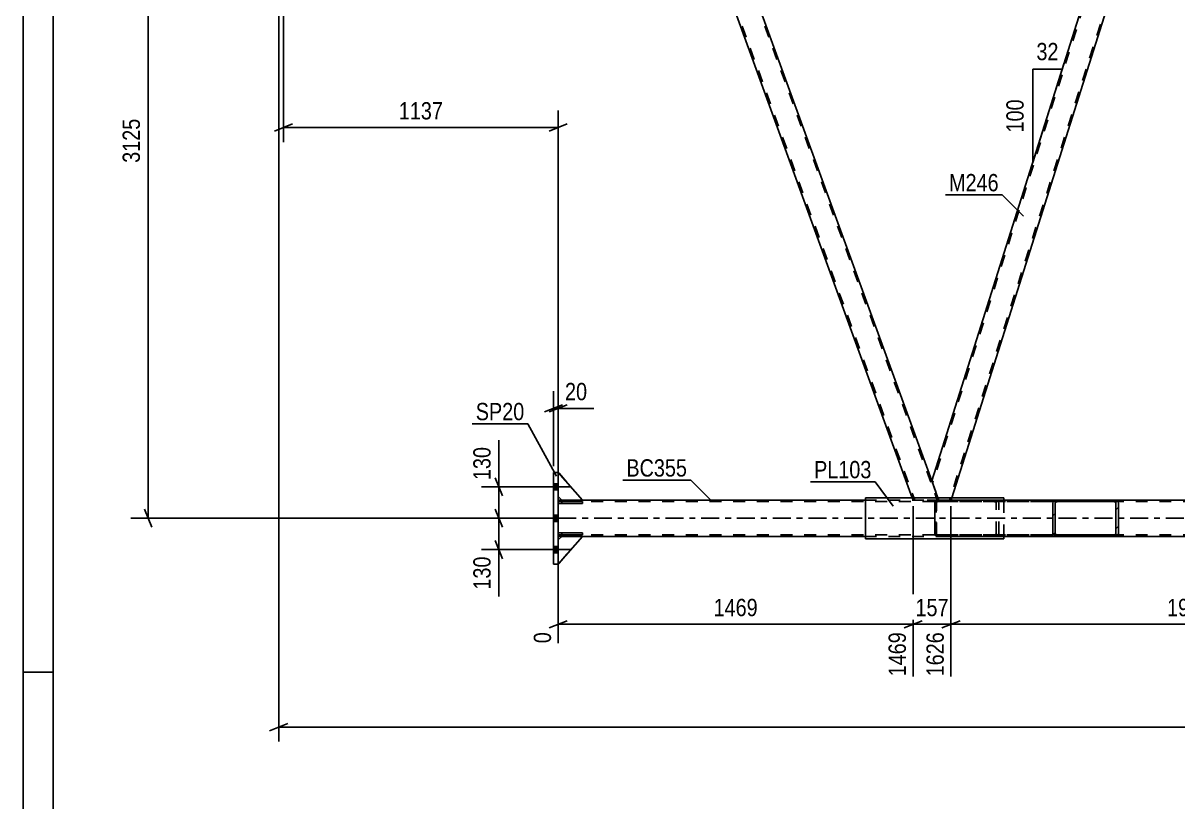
# Model space of a CAD drawing. Header units: millimetres. Extents: x -832 to 357, y -842 to -1.
# Drawn here: x -831.7 to -640.5, y -416.1 to -287.1 of the extents above; entities that cross this region are included whole.
import ezdxf

# ---------------------------------------------------------------- set-up
doc = ezdxf.new("R2010")
doc.units = ezdxf.units.MM
doc.linetypes.add('DXK_LINE_DOT2', pattern=[3.9198, 1.9599, -1.9599])
doc.linetypes.add('DXK_LINE_DOT3', pattern=[5.9187, 2.979, -0.9799, 0.9799, -0.9799])
doc.styles.add('Arial Narrow', font='ARIALN.TTF', dxfattribs={"height": 0.2})

# ---------------------------------------------------------------- blocks, each defined once
blk = doc.blocks.new('Unknown-570388851-1132')
at = {"color": 5, "linetype": 'Continuous'}
for p, q in [((-831.71, -0.6), (-831.71, -841.6)), ((-826.71, -5.6), (-826.71, -836.6)), ((-826.71, -394.6), (-831.71, -394.6))]:
    blk.add_line(p, q, dxfattribs=at)
blk = doc.blocks.new('Part-570388851-1324 - 1253')
at = {"color": 7, "linetype": 'DXK_LINE_DOT2'}
for p, q in [((-743.09, -372.7), (-742.49, -372.1)), ((-739.09, -372.1), (-743.09, -376.7)), ((-743.09, -376.7), (-743.09, -372.7)), ((-742.49, -372.1), (-739.09, -372.1))]:
    blk.add_line(p, q, dxfattribs=at)
blk = doc.blocks.new('Part-570388851-1314 - 1253')
at = {"color": 7, "linetype": 'DXK_LINE_DOT2'}
for p, q in [((-739.09, -371.54), (-743.09, -371.54)), ((-743.09, -371.54), (-743.09, -371.86)), ((-743.09, -371.86), (-739.09, -371.86)), ((-742.49, -371.86), (-742.49, -371.54)), ((-739.09, -371.86), (-739.09, -371.54))]:
    blk.add_line(p, q, dxfattribs=at)
blk = doc.blocks.new('Part-570388851-1323 - 1253')
at = {"color": 2, "linetype": 'Continuous'}
for p, q in [((-743.09, -366.34), (-739.09, -366.34)), ((-743.09, -366.66), (-743.09, -366.34)), ((-739.09, -366.66), (-743.09, -366.66)), ((-739.09, -366.34), (-739.09, -366.66))]:
    blk.add_line(p, q, dxfattribs=at)
at = {"color": 7, "linetype": 'DXK_LINE_DOT2'}
blk.add_line((-742.49, -366.66), (-742.49, -366.34), dxfattribs=at)
blk = doc.blocks.new('Part-570388851-1322 - 1253')
at = {"color": 2, "linetype": 'Continuous'}
for p, q in [((-743.09, -371.54), (-739.09, -371.54)), ((-743.09, -371.86), (-743.09, -371.54)), ((-739.09, -371.86), (-743.09, -371.86)), ((-739.09, -371.54), (-739.09, -371.86))]:
    blk.add_line(p, q, dxfattribs=at)
at = {"color": 7, "linetype": 'DXK_LINE_DOT2'}
blk.add_line((-742.49, -371.86), (-742.49, -371.54), dxfattribs=at)
blk = doc.blocks.new('Part-570388851-1326 - 1253')
at = {"color": 7, "linetype": 'DXK_LINE_DOT2'}
for p, q in [((-739.09, -366.1), (-743.09, -361.5)), ((-743.09, -361.5), (-743.09, -365.5)), ((-743.09, -365.5), (-742.49, -366.1)), ((-742.49, -366.1), (-739.09, -366.1))]:
    blk.add_line(p, q, dxfattribs=at)
blk = doc.blocks.new('Bolt-570388851-1293 - 1253')
at = {"linetype": 'Continuous'}
for points in [[(-743.89, -363.38), (-743.89, -364.42), (-743.09, -364.42), (-743.09, -363.38)], [(-743.89, -363.38), (-743.89, -364.42), (-743.09, -364.42), (-743.09, -363.38)], [(-743.89, -363.38), (-743.89, -364.42), (-743.09, -364.42), (-743.09, -363.38)], [(-743.89, -368.58), (-743.89, -369.62), (-743.09, -369.62), (-743.09, -368.58)], [(-743.89, -368.58), (-743.89, -369.62), (-743.09, -369.62), (-743.09, -368.58)], [(-743.89, -373.78), (-743.89, -374.82), (-743.09, -374.82), (-743.09, -373.78)], [(-743.89, -373.78), (-743.89, -374.82), (-743.09, -374.82), (-743.09, -373.78)], [(-743.89, -373.78), (-743.89, -374.82), (-743.09, -374.82), (-743.09, -373.78)]]:
    blk.add_hatch(color=1, dxfattribs=at).paths.add_polyline_path(points)
at = {"color": 1, "linetype": 'Continuous'}
for p, q in [((-745.29, -363.9), (-741.09, -363.9)), ((-745.29, -363.9), (-741.09, -363.9)), ((-745.29, -363.9), (-741.09, -363.9)), ((-743.89, -363.38), (-743.09, -363.38)), ((-743.89, -363.38), (-743.09, -363.38)), ((-743.89, -363.38), (-743.09, -363.38)), ((-743.89, -364.42), (-743.09, -364.42)), ((-743.89, -364.42), (-743.09, -364.42)), ((-743.89, -364.42), (-743.09, -364.42)), ((-743.89, -368.58), (-743.09, -368.58)), ((-743.89, -368.58), (-743.09, -368.58)), ((-745.29, -369.1), (-741.09, -369.1)), ((-745.29, -369.1), (-741.09, -369.1)), ((-743.89, -369.62), (-743.09, -369.62)), ((-743.89, -369.62), (-743.09, -369.62)), ((-745.29, -374.3), (-741.09, -374.3)), ((-745.29, -374.3), (-741.09, -374.3)), ((-745.29, -374.3), (-741.09, -374.3)), ((-743.89, -373.78), (-743.09, -373.78)), ((-743.89, -373.78), (-743.09, -373.78)), ((-743.89, -373.78), (-743.09, -373.78)), ((-743.89, -374.82), (-743.09, -374.82)), ((-743.89, -374.82), (-743.09, -374.82)), ((-743.89, -374.82), (-743.09, -374.82))]:
    blk.add_line(p, q, dxfattribs=at)
blk = doc.blocks.new('Part-570388851-1315 - 1253')
at = {"color": 7, "linetype": 'DXK_LINE_DOT2'}
for p, q in [((-739.09, -366.34), (-743.09, -366.34)), ((-743.09, -366.34), (-743.09, -366.66)), ((-743.09, -366.66), (-739.09, -366.66)), ((-742.49, -366.66), (-742.49, -366.34)), ((-739.09, -366.66), (-739.09, -366.34))]:
    blk.add_line(p, q, dxfattribs=at)
blk = doc.blocks.new('Part-570388851-1325 - 1253')
at = {"color": 2, "linetype": 'Continuous'}
for p, q in [((-743.09, -372.7), (-742.49, -372.1)), ((-739.09, -372.1), (-743.09, -376.7)), ((-742.49, -372.1), (-739.09, -372.1))]:
    blk.add_line(p, q, dxfattribs=at)
at = {"color": 7, "linetype": 'DXK_LINE_DOT2'}
blk.add_line((-743.09, -376.7), (-743.09, -372.7), dxfattribs=at)
blk = doc.blocks.new('Part-570388851-1327 - 1253')
at = {"color": 2, "linetype": 'Continuous'}
for p, q in [((-739.09, -366.1), (-743.09, -361.5)), ((-743.09, -365.5), (-742.49, -366.1)), ((-742.49, -366.1), (-739.09, -366.1))]:
    blk.add_line(p, q, dxfattribs=at)
at = {"color": 7, "linetype": 'DXK_LINE_DOT2'}
blk.add_line((-743.09, -361.5), (-743.09, -365.5), dxfattribs=at)
blk = doc.blocks.new('Part-570388851-1985 - 1253')
at = {"color": 7, "linetype": 'DXK_LINE_DOT2'}
for p, q in [((-723.38, -247.1), (-727.64, -247.1)), ((-727.64, -247.1), (-727.5, -247.5)), ((-727.39, -247.1), (-684.07, -366.1)), ((-723.64, -247.1), (-680.33, -366.1)), ((-723.38, -247.1), (-723.24, -247.5)), ((-681.24, -362.9), (-680.07, -366.1)), ((-684.47, -365.7), (-684.33, -366.1)), ((-680.07, -366.1), (-684.33, -366.1))]:
    blk.add_line(p, q, dxfattribs=at)
at = {"color": 2, "linetype": 'Continuous'}
for p, q in [((-727.5, -247.5), (-684.47, -365.7)), ((-723.24, -247.5), (-681.24, -362.9))]:
    blk.add_line(p, q, dxfattribs=at)
blk = doc.blocks.new('Part-570388851-1856 - 1253')
at = {"color": 2, "linetype": 'Continuous'}
for p, q in [((-669.32, -365.7), (-692.2, -365.7)), ((-692.2, -372.5), (-692.2, -365.7)), ((-669.32, -366.1), (-669.32, -365.7)), ((-669.32, -372.5), (-692.2, -372.5)), ((-669.32, -372.5), (-669.32, -372.1))]:
    blk.add_line(p, q, dxfattribs=at)
at = {"color": 7, "linetype": 'DXK_LINE_DOT2'}
blk.add_line((-669.32, -372.1), (-669.32, -366.1), dxfattribs=at)
blk = doc.blocks.new('Part-570388851-1860 - 1253')
at = {"linetype": 'Continuous'}
h = blk.add_hatch(dxfattribs=at)
h.set_pattern_fill('', scale=0.7, style=0, pattern_type=0)
h.set_pattern_definition([(45, (-661.1473, -371.807), (-1.57154, 1.57154), [])])
h.paths.add_polyline_path([(-661.21, -371.62), (-661.15, -371.81), (-660.96, -371.96), (-660.67, -372.07), (-660.34, -372.1), (-651.17, -372.1), (-650.84, -372.07), (-650.55, -371.96), (-650.37, -371.81), (-650.3, -371.62), (-650.3, -366.58), (-650.37, -366.4), (-650.55, -366.24), (-650.84, -366.14), (-651.17, -366.1), (-660.34, -366.1), (-660.67, -366.14), (-660.96, -366.24), (-661.15, -366.4), (-661.21, -366.58)])
h.paths.add_polyline_path([(-660.74, -366.49), (-660.65, -366.41), (-660.51, -366.36), (-660.34, -366.34), (-651.17, -366.34), (-651, -366.36), (-650.86, -366.41), (-650.77, -366.49), (-650.74, -366.58), (-650.74, -371.62), (-650.77, -371.72), (-650.86, -371.79), (-651, -371.84), (-651.17, -371.86), (-660.34, -371.86), (-660.51, -371.84), (-660.65, -371.79), (-660.74, -371.72), (-660.78, -371.62), (-660.78, -366.58)])
at = {"color": 2, "linetype": 'Continuous'}
for p, q in [((-680.76, -366.58), (-680.73, -366.4)), ((-680.76, -371.62), (-680.76, -366.58)), ((-680.73, -366.4), (-680.63, -366.24)), ((-680.63, -366.24), (-680.5, -366.14)), ((-680.5, -366.14), (-680.16, -366.1)), ((-660.34, -366.1), (-680.16, -366.1)), ((-661.15, -366.4), (-661.21, -366.58)), ((-661.21, -371.62), (-661.21, -366.58)), ((-660.78, -366.58), (-660.74, -366.49)), ((-660.78, -371.62), (-660.78, -366.58)), ((-660.34, -366.1), (-660.67, -366.14)), ((-660.51, -366.36), (-660.34, -366.34)), ((-660.34, -366.1), (-651.17, -366.1)), ((-660.34, -366.34), (-651.17, -366.34)), ((-650.84, -366.14), (-651.17, -366.1)), ((-651.17, -366.34), (-651, -366.36)), ((-650.77, -366.49), (-650.74, -366.58)), ((-650.74, -371.62), (-650.74, -366.58)), ((-650.3, -366.58), (-650.37, -366.4)), ((-650.3, -371.62), (-650.3, -366.58)), ((-680.73, -371.81), (-680.76, -371.62)), ((-680.63, -371.96), (-680.73, -371.81)), ((-680.5, -372.07), (-680.63, -371.96)), ((-680.5, -372.07), (-680.16, -372.1)), ((-660.34, -372.1), (-680.16, -372.1)), ((-661.21, -371.62), (-661.15, -371.81)), ((-660.74, -371.72), (-660.78, -371.62)), ((-660.67, -372.07), (-660.34, -372.1)), ((-660.34, -371.86), (-660.51, -371.84)), ((-660.34, -371.86), (-651.17, -371.86)), ((-660.34, -372.1), (-651.17, -372.1)), ((-651, -371.84), (-651.17, -371.86)), ((-651.17, -372.1), (-650.84, -372.07)), ((-650.74, -371.62), (-650.77, -371.72)), ((-650.37, -371.81), (-650.3, -371.62))]:
    blk.add_line(p, q, dxfattribs=at)
at = {"color": 7, "linetype": 'DXK_LINE_DOT2'}
for p, q in [((-680.53, -366.49), (-680.54, -366.58)), ((-680.54, -371.62), (-680.54, -366.58)), ((-680.47, -366.41), (-680.53, -366.49)), ((-680.5, -372.07), (-680.5, -366.14)), ((-680.33, -366.36), (-680.47, -366.41)), ((-680.47, -371.79), (-680.47, -366.41)), ((-680.16, -366.34), (-680.33, -366.36)), ((-651.17, -366.34), (-680.16, -366.34)), ((-670.99, -366.1), (-670.66, -366.14)), ((-670.83, -366.36), (-670.99, -366.34)), ((-670.56, -366.58), (-670.59, -366.49)), ((-670.56, -371.62), (-670.56, -366.58)), ((-670.19, -366.4), (-670.12, -366.58)), ((-670.12, -371.62), (-670.12, -366.58)), ((-651.17, -366.1), (-660.34, -366.1)), ((-680.54, -371.62), (-680.53, -371.72)), ((-680.53, -371.72), (-680.47, -371.79)), ((-680.47, -371.79), (-680.33, -371.84)), ((-680.33, -371.84), (-680.16, -371.86)), ((-651.17, -371.86), (-680.16, -371.86)), ((-670.99, -371.86), (-670.83, -371.84)), ((-670.66, -372.07), (-670.99, -372.1)), ((-670.59, -371.72), (-670.56, -371.62)), ((-670.12, -371.62), (-670.19, -371.81)), ((-651.17, -372.1), (-660.34, -372.1))]:
    blk.add_line(p, q, dxfattribs=at)
for centre, radius, start, end in [((-670.89, -366.76), 0.408, 41.9269, 80.4778), ((-670.79, -366.95), 0.817, 41.9269, 80.4778), ((-670.89, -371.44), 0.408, 279.5223, 318.0732), ((-670.79, -371.26), 0.817, 279.5223, 318.0732)]:
    blk.add_arc(centre, radius, start, end, dxfattribs=at)
at = {"color": 2, "linetype": 'Continuous'}
for centre, radius, start, end in [((-660.54, -366.95), 0.817, 99.5223, 138.0732), ((-660.44, -366.76), 0.408, 99.5223, 138.0732), ((-651.07, -366.76), 0.408, 41.9269, 80.4778), ((-650.97, -366.95), 0.817, 41.9269, 80.4778), ((-660.54, -371.26), 0.817, 221.9269, 260.4778), ((-660.44, -371.44), 0.408, 221.9269, 260.4778), ((-651.07, -371.44), 0.408, 279.5223, 318.0732), ((-650.97, -371.26), 0.817, 279.5223, 318.0732)]:
    blk.add_arc(centre, radius, start, end, dxfattribs=at)
blk = doc.blocks.new('Part-570388851-1896 - 1253')
at = {"color": 2, "linetype": 'Continuous'}
for p, q in [((-743.89, -376.7), (-743.89, -361.5)), ((-743.89, -361.5), (-743.09, -361.5)), ((-743.09, -376.7), (-743.09, -361.5)), ((-743.89, -376.7), (-743.09, -376.7))]:
    blk.add_line(p, q, dxfattribs=at)
blk = doc.blocks.new('Part-570388851-1980 - 1253')
at = {"color": 7, "linetype": 'DXK_LINE_DOT2'}
for p, q in [((-638.25, -247.1), (-642.51, -247.1)), ((-642.51, -247.1), (-641.34, -250.31)), ((-642.25, -247.1), (-598.94, -366.1)), ((-638.51, -247.1), (-595.19, -366.1)), ((-638.25, -247.1), (-638.1, -247.5)), ((-596.1, -362.9), (-594.94, -366.1)), ((-599.34, -365.7), (-599.19, -366.1)), ((-594.94, -366.1), (-599.19, -366.1))]:
    blk.add_line(p, q, dxfattribs=at)
at = {"color": 2, "linetype": 'Continuous'}
for p, q in [((-638.1, -247.5), (-596.1, -362.9)), ((-641.34, -250.31), (-599.34, -365.7))]:
    blk.add_line(p, q, dxfattribs=at)
blk = doc.blocks.new('Part-570388851-2029 - 1253')
at = {"color": 2, "linetype": 'Continuous'}
for p, q in [((-742.49, -366.1), (-743.09, -366.1)), ((-692.2, -366.1), (-739.09, -366.1)), ((-625.22, -366.1), (-651.17, -366.1)), ((-742.49, -372.1), (-743.09, -372.1)), ((-692.2, -372.1), (-739.09, -372.1)), ((-625.21, -372.1), (-651.17, -372.1))]:
    blk.add_line(p, q, dxfattribs=at)
at = {"color": 7, "linetype": 'DXK_LINE_DOT2'}
for p, q in [((-743.09, -372.1), (-743.09, -366.1)), ((-65.38, -366.34), (-743.09, -366.34)), ((-739.09, -366.1), (-742.49, -366.1)), ((-651.17, -366.1), (-692.2, -366.1)), ((-65.38, -371.86), (-743.09, -371.86)), ((-739.09, -372.1), (-742.49, -372.1)), ((-651.17, -372.1), (-692.2, -372.1))]:
    blk.add_line(p, q, dxfattribs=at)
at = {"color": 7, "linetype": 'DXK_LINE_DOT3'}
blk.add_line((-65.38, -369.1), (-743.09, -369.1), dxfattribs=at)
blk = doc.blocks.new('Part-570388851-2059 - 1253')
at = {"color": 2, "linetype": 'Continuous'}
for p, q in [((-644.65, -247.5), (-681.24, -362.9)), ((-642.36, -247.5), (-641.34, -250.31)), ((-641.34, -250.31), (-677.93, -365.7)), ((-680.22, -365.7), (-681.24, -362.9))]:
    blk.add_line(p, q, dxfattribs=at)
at = {"color": 7, "linetype": 'DXK_LINE_DOT2'}
for p, q in [((-644.27, -247.1), (-681.1, -363.27)), ((-644.52, -247.1), (-644.65, -247.5)), ((-642.51, -247.1), (-644.52, -247.1)), ((-642.51, -247.1), (-642.36, -247.5)), ((-641.47, -249.94), (-678.31, -366.1)), ((-680.07, -366.1), (-680.22, -365.7)), ((-678.06, -366.1), (-680.07, -366.1)), ((-677.93, -365.7), (-678.06, -366.1))]:
    blk.add_line(p, q, dxfattribs=at)
blk = doc.blocks.new('StraightDimension-570388851-3412 - 1253')
at = {"color": 7, "linetype": 'Continuous'}
for p, q in [((-684.33, -367.1), (-684.33, -395.27)), ((-743.09, -373.1), (-743.09, -389.79)), ((-741.59, -386.06), (-744.59, -387.26)), ((-685.83, -387.26), (-682.83, -386.06)), ((-743.09, -386.66), (-684.33, -386.66))]:
    blk.add_line(p, q, dxfattribs=at)
at = {"color": 0}
blk.add_wipeout([(-709.45, -385.91), (-709.45, -381.71), (-717.97, -381.71), (-717.97, -385.91)], dxfattribs=at)
at = {"color": 0, "linetype": 'Continuous'}
for points in [[(-743.69, -387.36), (-747.89, -387.36), (-747.89, -390.39), (-743.69, -390.39)], [(-684.93, -387.36), (-689.13, -387.36), (-689.13, -395.87), (-684.93, -395.87)]]:
    blk.add_wipeout(points, dxfattribs=at)
at = {"color": 3, "style": 'Arial Narrow'}
blk.add_text('1469', height=2.863, dxfattribs=at).set_placement((-717.37, -385.31))
at = {"color": 3, "linetype": 'Continuous', "style": 'Arial Narrow'}
for s, height, p in [('0', 2.86, (-744.29, -389.79)), ('1469', 2.863, (-685.53, -395.27))]:
    blk.add_text(s, height=height, rotation=90.0002, dxfattribs=at).set_placement(p)
blk = doc.blocks.new('StraightDimension-570388851-3422 - 1253')
at = {"color": 7, "linetype": 'Continuous'}
for p, q in [((-684.33, -367.1), (-684.33, -395.27)), ((-678.06, -367.1), (-678.06, -395.27)), ((-685.83, -387.26), (-682.83, -386.06)), ((-676.56, -386.06), (-679.56, -387.26)), ((-684.33, -386.66), (-678.06, -386.66))]:
    blk.add_line(p, q, dxfattribs=at)
at = {"color": 0}
blk.add_wipeout([(-677.85, -385.91), (-677.85, -381.71), (-684.54, -381.71), (-684.54, -385.91)], dxfattribs=at)
at = {"color": 0, "linetype": 'Continuous'}
blk.add_wipeout([(-678.66, -387.36), (-682.86, -387.36), (-682.86, -395.87), (-678.66, -395.87)], dxfattribs=at)
at = {"color": 3, "style": 'Arial Narrow'}
blk.add_text('157', height=2.863, dxfattribs=at).set_placement((-683.94, -385.31))
at = {"color": 3, "linetype": 'Continuous', "style": 'Arial Narrow'}
blk.add_text('1626', height=2.863, rotation=90.0002, dxfattribs=at).set_placement((-679.26, -395.27))
blk = doc.blocks.new('StraightDimension-570388851-3441 - 1253')
at = {"color": 7, "linetype": 'Continuous'}
for p, q in [((-678.06, -367.1), (-678.06, -395.27)), ((-599.19, -367.1), (-599.19, -395.27)), ((-676.56, -386.06), (-679.56, -387.26)), ((-600.69, -387.26), (-597.69, -386.06)), ((-678.06, -386.66), (-599.19, -386.66))]:
    blk.add_line(p, q, dxfattribs=at)
at = {"color": 0}
blk.add_wipeout([(-634.37, -385.91), (-634.37, -381.71), (-642.88, -381.71), (-642.88, -385.91)], dxfattribs=at)
at = {"color": 0, "linetype": 'Continuous'}
blk.add_wipeout([(-599.79, -387.36), (-603.99, -387.36), (-603.99, -395.87), (-599.79, -395.87)], dxfattribs=at)
at = {"color": 3, "style": 'Arial Narrow'}
blk.add_text('1972', height=2.863, dxfattribs=at).set_placement((-642.28, -385.31))
at = {"color": 3, "linetype": 'Continuous', "style": 'Arial Narrow'}
blk.add_text('3597', height=2.863, rotation=90.0002, dxfattribs=at).set_placement((-600.39, -395.27))
blk = doc.blocks.new('StraightDimension-570388851-2381 - 1253')
at = {"color": 7, "linetype": 'Continuous'}
for p, q in [((-810.42, -245.6), (-811.62, -242.6)), ((-790.39, -244.1), (-813.87, -244.1)), ((-811.02, -369.1), (-811.02, -244.1)), ((-811.62, -367.6), (-810.42, -370.6)), ((-744.89, -369.1), (-813.87, -369.1))]:
    blk.add_line(p, q, dxfattribs=at)
at = {"color": 0}
blk.add_wipeout([(-811.77, -302.35), (-815.97, -302.35), (-815.97, -310.86), (-811.77, -310.86)], dxfattribs=at)
at = {"color": 3, "style": 'Arial Narrow'}
blk.add_text('3125', height=2.863, rotation=90.0002, dxfattribs=at).set_placement((-812.37, -310.26))
blk = doc.blocks.new('StraightDimension-570388851-2982 - 1253')
at = {"color": 7, "linetype": 'Continuous'}
for p, q in [((-753.55, -367.6), (-752.35, -370.6)), ((-744.89, -369.1), (-755.8, -369.1)), ((-752.95, -374.3), (-752.95, -369.1)), ((-752.35, -375.8), (-753.55, -372.8)), ((-744.89, -374.3), (-755.8, -374.3))]:
    blk.add_line(p, q, dxfattribs=at)
at = {"color": 0}
blk.add_wipeout([(-753.7, -374.83), (-757.9, -374.83), (-757.9, -381.51), (-753.7, -381.51)], dxfattribs=at)
at = {"color": 7, "linetype": 'Continuous'}
blk.add_line((-752.95, -374.3), (-752.95, -382.04), dxfattribs=at)
blk.add_line((-752.95, -374.3), (-752.95, -382.04), dxfattribs=at)
at = {"color": 3, "style": 'Arial Narrow'}
blk.add_text('130', height=2.863, rotation=90.0002, dxfattribs=at).set_placement((-754.3, -380.91))
blk = doc.blocks.new('StraightDimension-570388851-3051 - 1253')
at = {"color": 7, "linetype": 'Continuous'}
for p, q in [((-788.59, -248.1), (-788.59, -306.83)), ((-743.09, -365.1), (-743.09, -301.58)), ((-787.09, -303.83), (-790.09, -305.03)), ((-744.59, -305.03), (-741.59, -303.83)), ((-788.59, -304.43), (-743.09, -304.43))]:
    blk.add_line(p, q, dxfattribs=at)
at = {"color": 0}
blk.add_wipeout([(-761.58, -303.68), (-761.58, -299.48), (-770.1, -299.48), (-770.1, -303.68)], dxfattribs=at)
at = {"color": 3, "style": 'Arial Narrow'}
blk.add_text('1137', height=2.863, dxfattribs=at).set_placement((-769.5, -303.08))
blk = doc.blocks.new('AngleDimension-570388851-3022 - 1253')
at = {"color": 7, "linetype": 'Continuous'}
for p, q in [((-659.29, -293.69), (-659.64, -294.77)), ((-664.53, -294.77), (-659.64, -294.77)), ((-664.53, -310.21), (-659.64, -294.77)), ((-664.53, -310.21), (-664.53, -294.77))]:
    blk.add_line(p, q, dxfattribs=at)
at = {"color": 0}
for points in [[(-659.66, -293.87), (-659.66, -289.67), (-664.51, -289.67), (-664.51, -293.87)], [(-665.43, -299.15), (-669.63, -299.15), (-669.63, -305.83), (-665.43, -305.83)]]:
    blk.add_wipeout(points, dxfattribs=at)
at = {"color": 3, "style": 'Arial Narrow'}
blk.add_text('32', height=2.863, dxfattribs=at).set_placement((-663.91, -293.27))
blk.add_text('100', height=2.863, rotation=90.0002, dxfattribs=at).set_placement((-666.03, -305.23))
blk = doc.blocks.new('StraightDimension-570388851-2139 - 1253')
at = {"color": 7, "linetype": 'Continuous'}
for p, q in [((-743.89, -360.5), (-743.89, -348.06)), ((-743.09, -360.5), (-743.09, -348.06)), ((-745.39, -351.51), (-742.39, -350.31)), ((-741.59, -350.31), (-744.59, -351.51)), ((-743.89, -350.91), (-743.09, -350.91))]:
    blk.add_line(p, q, dxfattribs=at)
at = {"color": 0}
blk.add_wipeout([(-737.71, -350.16), (-737.71, -345.96), (-742.57, -345.96), (-742.57, -350.16)], dxfattribs=at)
at = {"color": 7, "linetype": 'Continuous'}
blk.add_line((-743.09, -350.91), (-737.19, -350.91), dxfattribs=at)
blk.add_line((-743.09, -350.91), (-737.19, -350.91), dxfattribs=at)
at = {"color": 3, "style": 'Arial Narrow'}
blk.add_text('20', height=2.863, dxfattribs=at).set_placement((-741.97, -349.56))
blk = doc.blocks.new('StraightDimension-570388851-2238 - 1253')
at = {"color": 7, "linetype": 'Continuous'}
for p, q in [((-789.39, -252.7), (-789.39, -406.07)), ((-787.89, -403.07), (-790.89, -404.27)), ((-789.39, -403.67), (-52.48, -403.67))]:
    blk.add_line(p, q, dxfattribs=at)
blk = doc.blocks.new('StraightDimension-570388851-2972 - 1253')
at = {"color": 7, "linetype": 'Continuous'}
for p, q in [((-753.55, -362.4), (-752.35, -365.4)), ((-744.89, -363.9), (-755.8, -363.9)), ((-752.95, -369.1), (-752.95, -363.9)), ((-752.35, -370.6), (-753.55, -367.6)), ((-744.89, -369.1), (-755.8, -369.1))]:
    blk.add_line(p, q, dxfattribs=at)
at = {"color": 0}
blk.add_wipeout([(-753.7, -356.69), (-757.9, -356.69), (-757.9, -363.38), (-753.7, -363.38)], dxfattribs=at)
at = {"color": 7, "linetype": 'Continuous'}
blk.add_line((-752.95, -363.9), (-752.95, -356.17), dxfattribs=at)
blk.add_line((-752.95, -363.9), (-752.95, -356.17), dxfattribs=at)
at = {"color": 3, "style": 'Arial Narrow'}
blk.add_text('130', height=2.863, rotation=90.0002, dxfattribs=at).set_placement((-754.3, -362.78))
blk = doc.blocks.new('Mark-570388851-1852 - 1253')
at = {"color": 0}
blk.add_wipeout([(-691.22, -362.48), (-691.22, -359.48), (-700.73, -359.48), (-700.73, -362.48)], dxfattribs=at)
blk.add_wipeout([(-691.22, -362.48), (-691.22, -359.48), (-700.73, -359.48), (-700.73, -362.48)], dxfattribs=at)
at = {"color": 30, "linetype": 'Continuous'}
for p in [(-701.33, -363.08), (-687.61, -367.08)]:
    blk.add_line(p, (-690.62, -363.08), dxfattribs=at)
at = {"color": 3, "style": 'Arial Narrow'}
blk.add_text('PL103', height=2.863, dxfattribs=at).set_placement((-700.73, -362.48))
blk = doc.blocks.new('Mark-570388851-1892 - 1253')
at = {"color": 0}
blk.add_wipeout([(-748.71, -352.87), (-748.71, -349.87), (-756.75, -349.87), (-756.75, -352.87)], dxfattribs=at)
blk.add_wipeout([(-748.71, -352.87), (-748.71, -349.87), (-756.75, -349.87), (-756.75, -352.87)], dxfattribs=at)
at = {"color": 30, "linetype": 'Continuous'}
for p in [(-757.35, -353.47), (-743.41, -362.14)]:
    blk.add_line(p, (-748.11, -353.47), dxfattribs=at)
at = {"color": 3, "style": 'Arial Narrow'}
blk.add_text('SP20', height=2.863, dxfattribs=at).set_placement((-756.75, -352.87))
blk = doc.blocks.new('Mark-570388851-2025 - 1253')
at = {"color": 0}
blk.add_wipeout([(-721.76, -362.2), (-721.76, -359.2), (-731.81, -359.2), (-731.81, -362.2)], dxfattribs=at)
blk.add_wipeout([(-721.76, -362.2), (-721.76, -359.2), (-731.81, -359.2), (-731.81, -362.2)], dxfattribs=at)
at = {"color": 30, "linetype": 'Continuous'}
for p in [(-732.41, -362.8), (-717.63, -366.33)]:
    blk.add_line(p, (-721.16, -362.8), dxfattribs=at)
at = {"color": 3, "style": 'Arial Narrow'}
blk.add_text('BC355', height=2.863, dxfattribs=at).set_placement((-731.81, -362.2))
blk = doc.blocks.new('Mark-570388851-2055 - 1253')
at = {"color": 0}
blk.add_wipeout([(-670.16, -314.97), (-670.16, -311.97), (-678.38, -311.97), (-678.38, -314.97)], dxfattribs=at)
blk.add_wipeout([(-670.16, -314.97), (-670.16, -311.97), (-678.38, -311.97), (-678.38, -314.97)], dxfattribs=at)
at = {"color": 30, "linetype": 'Continuous'}
for p in [(-678.98, -315.57), (-666.03, -319.11)]:
    blk.add_line(p, (-669.56, -315.57), dxfattribs=at)
at = {"color": 3, "style": 'Arial Narrow'}
blk.add_text('M246', height=2.863, dxfattribs=at).set_placement((-678.38, -314.97))

msp = doc.modelspace()

# ---------------------------------------------------------------- block references
for name in ['Unknown-570388851-1132', 'Part-570388851-1985 - 1253', 'Part-570388851-2059 - 1253', 'Part-570388851-1980 - 1253', 'Part-570388851-1896 - 1253', 'Part-570388851-1326 - 1253', 'Part-570388851-1327 - 1253', 'Bolt-570388851-1293 - 1253', 'Part-570388851-2029 - 1253', 'Part-570388851-1323 - 1253', 'Part-570388851-1315 - 1253', 'Part-570388851-1856 - 1253', 'Part-570388851-1860 - 1253', 'Part-570388851-1314 - 1253', 'Part-570388851-1322 - 1253', 'Part-570388851-1324 - 1253', 'Part-570388851-1325 - 1253']:
    msp.add_blockref(name, (0, 0))

# ---------------------------------------------------------------- next in the draw order: block references
for name in ['AngleDimension-570388851-3022 - 1253', 'StraightDimension-570388851-3412 - 1253']:
    msp.add_blockref(name, (0, 0))

# ---------------------------------------------------------------- next in the draw order: block references
for name in ['StraightDimension-570388851-2381 - 1253', 'StraightDimension-570388851-3422 - 1253']:
    msp.add_blockref(name, (0, 0))

# ---------------------------------------------------------------- next in the draw order: block references
for name in ['StraightDimension-570388851-3051 - 1253', 'StraightDimension-570388851-3441 - 1253', 'StraightDimension-570388851-2982 - 1253']:
    msp.add_blockref(name, (0, 0))

# ---------------------------------------------------------------- next in the draw order: block references
msp.add_blockref('StraightDimension-570388851-2139 - 1253', (0, 0))

# ---------------------------------------------------------------- next in the draw order: block references
msp.add_blockref('StraightDimension-570388851-2238 - 1253', (0, 0))

# ---------------------------------------------------------------- next in the draw order: block references
for name in ['Mark-570388851-2055 - 1253', 'StraightDimension-570388851-2972 - 1253', 'Mark-570388851-2025 - 1253', 'Mark-570388851-1852 - 1253']:
    msp.add_blockref(name, (0, 0))

# ---------------------------------------------------------------- next in the draw order: block references
msp.add_blockref('Mark-570388851-1892 - 1253', (0, 0))

doc.saveas('drawing.dxf')
